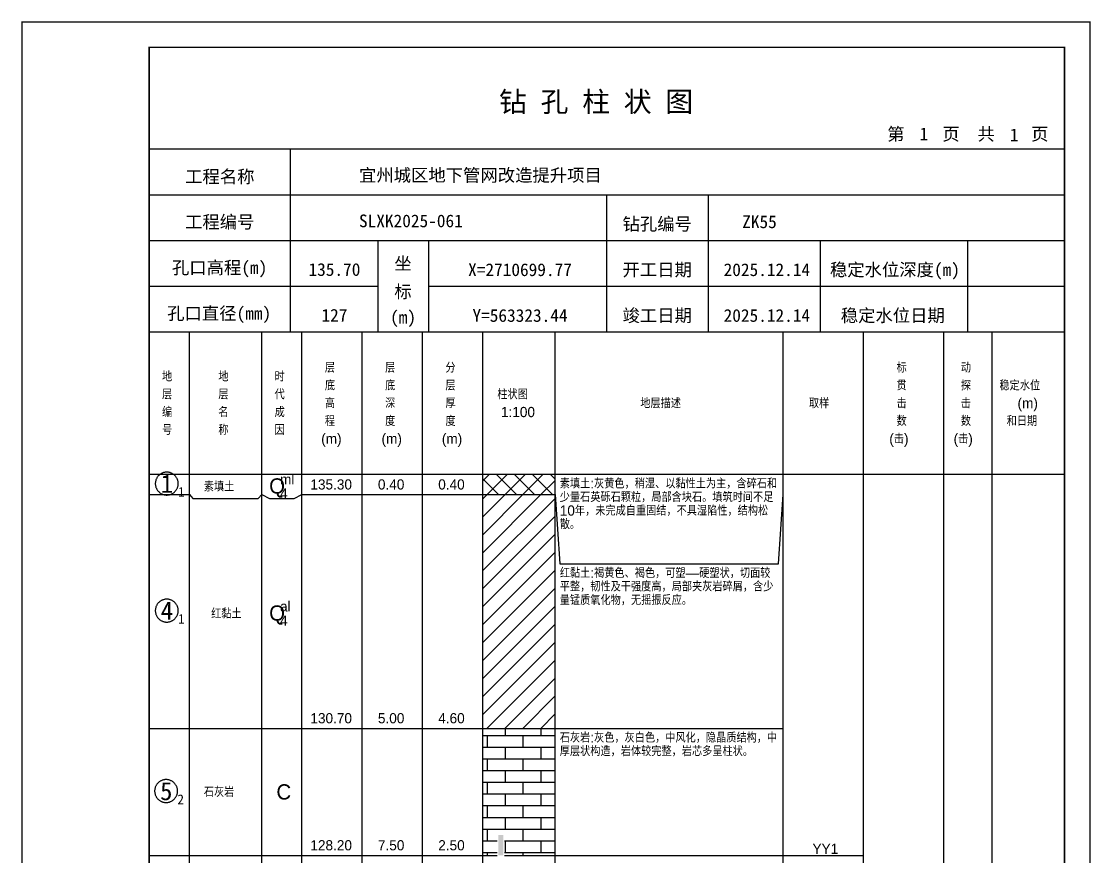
# Model space of a CAD drawing. Header units: millimetres. Extents: x 12489 to 89920, y 4630 to 4927.
# Drawn here: x 50329.3 to 50539.6, y 4762.5 to 4926.8 of the extents above; entities that cross this region are included whole.
import ezdxf
from ezdxf.enums import TextEntityAlignment as Align

# ---------------------------------------------------------------- set-up
doc = ezdxf.new("R2010")
doc.units = ezdxf.units.MM
doc.layers.add('ZZT_TC', color=7, linetype='Continuous')
doc.styles.add('成果图图块', font='', dxfattribs={"height": 2.5})
doc.styles.add('成果图模板', font='')
doc.styles.add('成果图模板标题', font='simhei.ttf')
doc.styles.add('成果图表体', font='Comfont.shx', dxfattribs={"height": 2, "bigfont": 'Hztxt12a.shx'})
doc.styles.get('成果图图块').set_extended_font_data('FangSong_GB2312')
doc.styles.get('成果图模板').set_extended_font_data('FangSong_GB2312')

# ---------------------------------------------------------------- blocks, each defined once
blk = doc.blocks.new('DCBH-1-1-1323', base_point=(0.3, -0.11))
at = {"layer": 'ZZT_TC', "color": 7}
blk.add_polyline3d([(-0.19, 2.31, 0), (-0.3, 2.31, 0), (-0.41, 2.3, 0), (-0.52, 2.29, 0), (-0.63, 2.27, 0), (-0.73, 2.24, 0), (-0.84, 2.21, 0), (-0.95, 2.18, 0), (-1.05, 2.14, 0), (-1.15, 2.09, 0), (-1.25, 2.04, 0), (-1.35, 1.99, 0), (-1.44, 1.93, 0), (-1.53, 1.87, 0), (-1.62, 1.8, 0), (-1.7, 1.73, 0), (-1.78, 1.65, 0), (-1.86, 1.57, 0), (-1.93, 1.49, 0), (-2, 1.4, 0), (-2.06, 1.31, 0), (-2.12, 1.22, 0), (-2.17, 1.12, 0), (-2.22, 1.02, 0), (-2.27, 0.92, 0), (-2.31, 0.82, 0), (-2.34, 0.71, 0), (-2.37, 0.61, 0), (-2.4, 0.5, 0), (-2.41, 0.39, 0), (-2.43, 0.28, 0), (-2.44, 0.17, 0), (-2.44, 0.06, 0), (-2.44, -0.05, 0), (-2.43, -0.16, 0), (-2.41, -0.27, 0), (-2.4, -0.38, 0), (-2.37, -0.49, 0), (-2.34, -0.6, 0), (-2.31, -0.7, 0), (-2.27, -0.8, 0), (-2.22, -0.9, 0), (-2.17, -1, 0), (-2.12, -1.1, 0), (-2.06, -1.19, 0), (-2, -1.28, 0), (-1.93, -1.37, 0), (-1.86, -1.45, 0), (-1.78, -1.53, 0), (-1.7, -1.61, 0), (-1.62, -1.68, 0), (-1.53, -1.75, 0), (-1.44, -1.81, 0), (-1.35, -1.87, 0), (-1.25, -1.93, 0), (-1.15, -1.98, 0), (-1.05, -2.02, 0), (-0.95, -2.06, 0), (-0.84, -2.1, 0), (-0.73, -2.13, 0), (-0.63, -2.15, 0), (-0.52, -2.17, 0), (-0.41, -2.18, 0), (-0.3, -2.19, 0), (-0.19, -2.19, 0), (-0.08, -2.19, 0), (0.03, -2.18, 0), (0.14, -2.17, 0), (0.25, -2.15, 0), (0.36, -2.13, 0), (0.47, -2.1, 0), (0.57, -2.06, 0), (0.67, -2.02, 0), (0.77, -1.98, 0), (0.87, -1.93, 0), (0.97, -1.87, 0), (1.06, -1.81, 0), (1.15, -1.75, 0), (1.24, -1.68, 0), (1.32, -1.61, 0), (1.4, -1.53, 0), (1.48, -1.45, 0), (1.55, -1.37, 0), (1.62, -1.28, 0), (1.68, -1.19, 0), (1.74, -1.1, 0), (1.8, -1, 0), (1.85, -0.9, 0), (1.89, -0.8, 0), (1.93, -0.7, 0), (1.97, -0.6, 0), (2, -0.49, 0), (2.02, -0.38, 0), (2.04, -0.27, 0), (2.05, -0.16, 0), (2.06, -0.05, 0), (2.06, 0.06, 0), (2.06, 0.17, 0), (2.05, 0.28, 0), (2.04, 0.39, 0), (2.02, 0.5, 0), (2, 0.61, 0), (1.97, 0.71, 0), (1.93, 0.82, 0), (1.89, 0.92, 0), (1.85, 1.02, 0), (1.8, 1.12, 0), (1.74, 1.22, 0), (1.68, 1.31, 0), (1.62, 1.4, 0), (1.55, 1.49, 0), (1.48, 1.57, 0), (1.4, 1.65, 0), (1.32, 1.73, 0), (1.24, 1.8, 0), (1.15, 1.87, 0), (1.06, 1.93, 0), (0.97, 1.99, 0), (0.87, 2.04, 0), (0.77, 2.09, 0), (0.67, 2.14, 0), (0.57, 2.18, 0), (0.47, 2.21, 0), (0.36, 2.24, 0), (0.25, 2.27, 0), (0.14, 2.29, 0), (0.03, 2.3, 0), (-0.08, 2.31, 0), (-0.19, 2.31, 0)], dxfattribs=at)
at = {"style": '成果图图块'}
blk.add_text('1', height=3.57, dxfattribs=at).set_placement((-0.16, -1.74), align=Align.CENTER)
blk.add_text('1', height=1.91, dxfattribs=at).set_placement((2.03, -2.53))
blk = doc.blocks.new('DCBH-1-1-1324', base_point=(0.3, -0.11))
at = {"layer": 'ZZT_TC', "color": 7}
blk.add_polyline3d([(-0.19, 2.31, 0), (-0.3, 2.31, 0), (-0.41, 2.3, 0), (-0.52, 2.29, 0), (-0.63, 2.27, 0), (-0.73, 2.24, 0), (-0.84, 2.21, 0), (-0.95, 2.18, 0), (-1.05, 2.14, 0), (-1.15, 2.09, 0), (-1.25, 2.04, 0), (-1.35, 1.99, 0), (-1.44, 1.93, 0), (-1.53, 1.87, 0), (-1.62, 1.8, 0), (-1.7, 1.73, 0), (-1.78, 1.65, 0), (-1.86, 1.57, 0), (-1.93, 1.49, 0), (-2, 1.4, 0), (-2.06, 1.31, 0), (-2.12, 1.22, 0), (-2.17, 1.12, 0), (-2.22, 1.02, 0), (-2.27, 0.92, 0), (-2.31, 0.82, 0), (-2.34, 0.71, 0), (-2.37, 0.61, 0), (-2.4, 0.5, 0), (-2.41, 0.39, 0), (-2.43, 0.28, 0), (-2.44, 0.17, 0), (-2.44, 0.06, 0), (-2.44, -0.05, 0), (-2.43, -0.16, 0), (-2.41, -0.27, 0), (-2.4, -0.38, 0), (-2.37, -0.49, 0), (-2.34, -0.6, 0), (-2.31, -0.7, 0), (-2.27, -0.8, 0), (-2.22, -0.9, 0), (-2.17, -1, 0), (-2.12, -1.1, 0), (-2.06, -1.19, 0), (-2, -1.28, 0), (-1.93, -1.37, 0), (-1.86, -1.45, 0), (-1.78, -1.53, 0), (-1.7, -1.61, 0), (-1.62, -1.68, 0), (-1.53, -1.75, 0), (-1.44, -1.81, 0), (-1.35, -1.87, 0), (-1.25, -1.93, 0), (-1.15, -1.98, 0), (-1.05, -2.02, 0), (-0.95, -2.06, 0), (-0.84, -2.1, 0), (-0.73, -2.13, 0), (-0.63, -2.15, 0), (-0.52, -2.17, 0), (-0.41, -2.18, 0), (-0.3, -2.19, 0), (-0.19, -2.19, 0), (-0.08, -2.19, 0), (0.03, -2.18, 0), (0.14, -2.17, 0), (0.25, -2.15, 0), (0.36, -2.13, 0), (0.47, -2.1, 0), (0.57, -2.06, 0), (0.67, -2.02, 0), (0.77, -1.98, 0), (0.87, -1.93, 0), (0.97, -1.87, 0), (1.06, -1.81, 0), (1.15, -1.75, 0), (1.24, -1.68, 0), (1.32, -1.61, 0), (1.4, -1.53, 0), (1.48, -1.45, 0), (1.55, -1.37, 0), (1.62, -1.28, 0), (1.68, -1.19, 0), (1.74, -1.1, 0), (1.8, -1, 0), (1.85, -0.9, 0), (1.89, -0.8, 0), (1.93, -0.7, 0), (1.97, -0.6, 0), (2, -0.49, 0), (2.02, -0.38, 0), (2.04, -0.27, 0), (2.05, -0.16, 0), (2.06, -0.05, 0), (2.06, 0.06, 0), (2.06, 0.17, 0), (2.05, 0.28, 0), (2.04, 0.39, 0), (2.02, 0.5, 0), (2, 0.61, 0), (1.97, 0.71, 0), (1.93, 0.82, 0), (1.89, 0.92, 0), (1.85, 1.02, 0), (1.8, 1.12, 0), (1.74, 1.22, 0), (1.68, 1.31, 0), (1.62, 1.4, 0), (1.55, 1.49, 0), (1.48, 1.57, 0), (1.4, 1.65, 0), (1.32, 1.73, 0), (1.24, 1.8, 0), (1.15, 1.87, 0), (1.06, 1.93, 0), (0.97, 1.99, 0), (0.87, 2.04, 0), (0.77, 2.09, 0), (0.67, 2.14, 0), (0.57, 2.18, 0), (0.47, 2.21, 0), (0.36, 2.24, 0), (0.25, 2.27, 0), (0.14, 2.29, 0), (0.03, 2.3, 0), (-0.08, 2.31, 0), (-0.19, 2.31, 0)], dxfattribs=at)
at = {"style": '成果图图块'}
blk.add_text('4', height=3.57, dxfattribs=at).set_placement((-0.16, -1.74), align=Align.CENTER)
blk.add_text('1', height=1.91, dxfattribs=at).set_placement((2.03, -2.53))
blk = doc.blocks.new('DCBH-1-1-1325', base_point=(0.43, -0.11))
at = {"layer": 'ZZT_TC', "color": 7}
blk.add_polyline3d([(-0.19, 2.31, 0), (-0.3, 2.31, 0), (-0.41, 2.3, 0), (-0.52, 2.29, 0), (-0.63, 2.27, 0), (-0.73, 2.24, 0), (-0.84, 2.21, 0), (-0.95, 2.18, 0), (-1.05, 2.14, 0), (-1.15, 2.09, 0), (-1.25, 2.04, 0), (-1.35, 1.99, 0), (-1.44, 1.93, 0), (-1.53, 1.87, 0), (-1.62, 1.8, 0), (-1.7, 1.73, 0), (-1.78, 1.65, 0), (-1.86, 1.57, 0), (-1.93, 1.49, 0), (-2, 1.4, 0), (-2.06, 1.31, 0), (-2.12, 1.22, 0), (-2.17, 1.12, 0), (-2.22, 1.02, 0), (-2.27, 0.92, 0), (-2.31, 0.82, 0), (-2.34, 0.71, 0), (-2.37, 0.61, 0), (-2.4, 0.5, 0), (-2.41, 0.39, 0), (-2.43, 0.28, 0), (-2.44, 0.17, 0), (-2.44, 0.06, 0), (-2.44, -0.05, 0), (-2.43, -0.16, 0), (-2.41, -0.27, 0), (-2.4, -0.38, 0), (-2.37, -0.49, 0), (-2.34, -0.6, 0), (-2.31, -0.7, 0), (-2.27, -0.8, 0), (-2.22, -0.9, 0), (-2.17, -1, 0), (-2.12, -1.1, 0), (-2.06, -1.19, 0), (-2, -1.28, 0), (-1.93, -1.37, 0), (-1.86, -1.45, 0), (-1.78, -1.53, 0), (-1.7, -1.61, 0), (-1.62, -1.68, 0), (-1.53, -1.75, 0), (-1.44, -1.81, 0), (-1.35, -1.87, 0), (-1.25, -1.93, 0), (-1.15, -1.98, 0), (-1.05, -2.02, 0), (-0.95, -2.06, 0), (-0.84, -2.1, 0), (-0.73, -2.13, 0), (-0.63, -2.15, 0), (-0.52, -2.17, 0), (-0.41, -2.18, 0), (-0.3, -2.19, 0), (-0.19, -2.19, 0), (-0.08, -2.19, 0), (0.03, -2.18, 0), (0.14, -2.17, 0), (0.25, -2.15, 0), (0.36, -2.13, 0), (0.47, -2.1, 0), (0.57, -2.06, 0), (0.67, -2.02, 0), (0.77, -1.98, 0), (0.87, -1.93, 0), (0.97, -1.87, 0), (1.06, -1.81, 0), (1.15, -1.75, 0), (1.24, -1.68, 0), (1.32, -1.61, 0), (1.4, -1.53, 0), (1.48, -1.45, 0), (1.55, -1.37, 0), (1.62, -1.28, 0), (1.68, -1.19, 0), (1.74, -1.1, 0), (1.8, -1, 0), (1.85, -0.9, 0), (1.89, -0.8, 0), (1.93, -0.7, 0), (1.97, -0.6, 0), (2, -0.49, 0), (2.02, -0.38, 0), (2.04, -0.27, 0), (2.05, -0.16, 0), (2.06, -0.05, 0), (2.06, 0.06, 0), (2.06, 0.17, 0), (2.05, 0.28, 0), (2.04, 0.39, 0), (2.02, 0.5, 0), (2, 0.61, 0), (1.97, 0.71, 0), (1.93, 0.82, 0), (1.89, 0.92, 0), (1.85, 1.02, 0), (1.8, 1.12, 0), (1.74, 1.22, 0), (1.68, 1.31, 0), (1.62, 1.4, 0), (1.55, 1.49, 0), (1.48, 1.57, 0), (1.4, 1.65, 0), (1.32, 1.73, 0), (1.24, 1.8, 0), (1.15, 1.87, 0), (1.06, 1.93, 0), (0.97, 1.99, 0), (0.87, 2.04, 0), (0.77, 2.09, 0), (0.67, 2.14, 0), (0.57, 2.18, 0), (0.47, 2.21, 0), (0.36, 2.24, 0), (0.25, 2.27, 0), (0.14, 2.29, 0), (0.03, 2.3, 0), (-0.08, 2.31, 0), (-0.19, 2.31, 0)], dxfattribs=at)
at = {"style": '成果图图块'}
blk.add_text('5', height=3.57, dxfattribs=at).set_placement((-0.16, -1.74), align=Align.CENTER)
blk.add_text('2', height=1.91, dxfattribs=at).set_placement((2.03, -2.53))
blk = doc.blocks.new('gkqy3.dwg', base_point=(0, -2))
blk.add_wipeout([(-0.7, -2.2), (0.7, -2.2), (0.7, 2.2), (-0.7, 2.2)])
at = {"color": 7}
blk.add_solid([(-0.5, -2), (0.5, -2), (-0.5, 2), (0.5, 2)], dxfattribs=at)
blk = doc.blocks.new('钻孔柱状图路桥昇龙制图梁世成校核莫家里.dwg173', base_point=(25, 236))
for p, q in [((52.82, 236), (52.82, 272)), ((25, 263), (205, 263)), ((115, 236), (115, 263)), ((135, 236), (135, 263)), ((25, 254), (205, 254)), ((70, 236), (70, 254)), ((80, 236), (80, 254)), ((157, 236), (157, 254)), ((185.95, 236), (185.95, 254)), ((25, 245), (70, 245)), ((80, 245), (205, 245))]:
    blk.add_line(p, q)
for points, const_width in [([(0, 0), (210, 0), (210, 297), (0, 297)], 0.25), ([(25, 5), (205, 5), (205, 292), (25, 292)], 0.3)]:
    blk.add_lwpolyline(points, close=True, dxfattribs=dict(const_width=const_width))
at = {"const_width": 0.3}
for points in [[(25, 272), (205, 272)], [(25, 236), (205, 236)]]:
    blk.add_lwpolyline(points, dxfattribs=at)
for s, height, style, p in [('钻 孔 柱 状 图', 4, '成果图模板标题', (93.8, 279.31)), ('第', 2.5, '成果图模板', (170.12, 273.7)), ('页', 2.5, '成果图模板', (180.96, 273.7)), ('共', 2.5, '成果图模板', (187.88, 273.7)), ('页', 2.5, '成果图模板', (198.44, 273.7)), ('工程名称', 2.5, '成果图模板', (32.07, 265.32)), ('宜州城区地下管网改造提升项目', 2.5, '成果图模板', (66.26, 265.61)), ('工程编号', 2.5, '成果图模板', (32.05, 256.41)), ('SLXK2025-061', 2.5, '成果图模板', (66.26, 256.61)), ('钻孔编号', 2.5, '成果图模板', (118.08, 256)), ('ZK55', 2.5, '成果图模板', (141.61, 256.43)), ('孔口高程(m)', 2.5, '成果图模板', (29.48, 247.41)), ('坐', 2.5, '成果图模板', (73.21, 248.24)), ('开工日期', 2.5, '成果图模板', (118.08, 247)), ('稳定水位深度(m)', 2.5, '成果图模板', (158.86, 247)), ('标', 2.5, '成果图模板', (73.21, 242.7)), ('孔口直径(mm)', 2.5, '成果图模板', (28.54, 238.41)), ('(m) ', 2.5, '成果图模板', (72.38, 237.65)), ('竣工日期', 2.5, '成果图模板', (118.08, 238)), ('稳定水位日期', 2.5, '成果图模板', (160.99, 238))]:
    blk.add_text(s, height=height, dxfattribs=dict(style=style)).set_placement(p)
at = {"style": '成果图模板'}
for s, p in [('1', (177.35, 273.74)), ('1', (195.08, 273.53)), ('135.70', (61.43, 247.04)), ('X=2710699.77', (97.92, 247)), ('2025.12.14', (146.46, 247)), ('127', (61.43, 238.04)), ('Y=563323.44', (97.92, 238)), ('2025.12.14', (146.46, 238))]:
    blk.add_text(s, height=2.5, dxfattribs=at).set_placement(p, align=Align.CENTER)

msp = doc.modelspace()

# ---------------------------------------------------------------- hatches: boundary and pattern name
at = {"linetype": 'Continuous'}
h = msp.add_hatch(dxfattribs=at)
h.set_pattern_fill('GKSTT', scale=0.5, style=0, pattern_type=2)
h.set_pattern_definition([(45, (0, 0), (-1.76776695, 1.76776695), []), (135, (0, 0), (-1.76776695, -1.76776695), [])])
h.paths.add_polyline_path([(50420.06, 4833.71), (50434.29, 4833.71), (50434.29, 4837.71), (50420.06, 4837.71)])
h = msp.add_hatch(dxfattribs=at)
h.set_pattern_fill('GKNXT', scale=0.5, style=0, pattern_type=2)
h.set_pattern_definition([(45, (0, 0), (-1.76776695, 1.76776695), [])])
h.paths.add_polyline_path([(50420.06, 4787.71), (50434.29, 4787.71), (50434.29, 4833.71), (50420.06, 4833.71)])
h = msp.add_hatch(dxfattribs=at)
h.set_pattern_fill('GKSHY', scale=0.5, style=0, pattern_type=2)
h.set_pattern_definition([(0, (0, 0), (0, 2.3), []), (90, (0, 0), (-3.5, 2.3), [2.3, -2.3])])
h.paths.add_polyline_path([(50420.06, 4762.71), (50434.29, 4762.71), (50434.29, 4787.71), (50420.06, 4787.71)])

# ---------------------------------------------------------------- linework, layer by layer
at = {"color": 0}
for p, q in [((50354.45, 4837.71), (50362.35, 4837.71)), ((50354.45, 4833.71), (50354.45, 4837.71)), ((50362.35, 4833.71), (50362.35, 4837.71)), ((50354.45, 4833.71), (50362.35, 4833.71)), ((50354.45, 4833.71), (50362.35, 4833.71)), ((50354.45, 4787.71), (50354.45, 4833.71)), ((50362.35, 4787.71), (50362.35, 4833.71)), ((50354.45, 4787.71), (50362.35, 4787.71)), ((50354.45, 4787.71), (50362.35, 4787.71)), ((50354.45, 4762.71), (50354.45, 4787.71)), ((50362.35, 4762.71), (50362.35, 4787.71)), ((50354.45, 4762.71), (50362.35, 4762.71))]:
    msp.add_line(p, q, dxfattribs=at)
for points in [[(50354.45, 4865.71), (50362.35, 4865.71)], [(50354.45, 4837.71), (50354.45, 4865.71)], [(50362.35, 4837.71), (50362.35, 4865.71)], [(50362.35, 4865.71), (50376.58, 4865.71)], [(50362.35, 4837.71), (50362.35, 4865.71)], [(50376.58, 4837.71), (50376.58, 4865.71)], [(50376.58, 4865.71), (50384.49, 4865.71)], [(50376.58, 4837.71), (50376.58, 4865.71)], [(50384.49, 4837.71), (50384.49, 4865.71)], [(50384.49, 4865.71), (50396.35, 4865.71)], [(50384.49, 4837.71), (50384.49, 4865.71)], [(50396.35, 4837.71), (50396.35, 4865.71)], [(50396.35, 4865.71), (50408.2, 4865.71)], [(50396.35, 4837.71), (50396.35, 4865.71)], [(50408.2, 4837.71), (50408.2, 4865.71)], [(50408.2, 4865.71), (50420.06, 4865.71)], [(50408.2, 4837.71), (50408.2, 4865.71)], [(50420.06, 4837.71), (50420.06, 4865.71)], [(50420.06, 4865.71), (50434.29, 4865.71)], [(50420.06, 4837.71), (50420.06, 4865.71)], [(50434.29, 4837.71), (50434.29, 4865.71)], [(50434.29, 4865.71), (50479.11, 4865.71)], [(50434.29, 4837.71), (50434.29, 4865.71)], [(50479.11, 4837.71), (50479.11, 4865.71)], [(50479.11, 4865.71), (50494.92, 4865.71)], [(50479.11, 4837.71), (50479.11, 4865.71)], [(50494.92, 4837.71), (50494.92, 4865.71)], [(50494.92, 4865.71), (50510.73, 4865.71)], [(50494.92, 4837.71), (50494.92, 4865.71)], [(50510.73, 4837.71), (50510.73, 4865.71)], [(50510.73, 4865.71), (50520.22, 4865.71)], [(50510.73, 4837.71), (50510.73, 4865.71)], [(50520.22, 4837.71), (50520.22, 4865.71)], [(50520.22, 4865.71), (50534.45, 4865.71)], [(50520.22, 4837.71), (50520.22, 4865.71)], [(50534.45, 4837.71), (50534.45, 4865.71)], [(50354.45, 4837.71), (50362.35, 4837.71)], [(50354.45, 4643.71), (50354.45, 4837.71)], [(50354.45, 4837.71), (50362.35, 4837.71)], [(50362.35, 4643.71), (50362.35, 4837.71)], [(50362.35, 4837.71), (50376.58, 4837.71)], [(50362.35, 4643.71), (50362.35, 4837.71)], [(50362.35, 4837.71), (50376.58, 4837.71)], [(50362.35, 4833.71), (50362.35, 4837.71)], [(50376.58, 4643.71), (50376.58, 4837.71)], [(50376.58, 4833.71), (50376.58, 4837.71)], [(50376.58, 4837.71), (50384.49, 4837.71)], [(50376.58, 4643.71), (50376.58, 4837.71)], [(50376.58, 4837.71), (50384.49, 4837.71)], [(50376.58, 4832.91), (50376.58, 4837.71)], [(50384.49, 4643.71), (50384.49, 4837.71)], [(50384.49, 4832.91), (50384.49, 4837.71)], [(50384.49, 4837.71), (50396.35, 4837.71)], [(50384.49, 4643.71), (50384.49, 4837.71)], [(50384.49, 4837.71), (50396.35, 4837.71)], [(50384.49, 4837.71), (50396.35, 4837.71)], [(50384.49, 4833.71), (50384.49, 4837.71)], [(50396.35, 4643.71), (50396.35, 4837.71)], [(50396.35, 4833.71), (50396.35, 4837.71)], [(50396.35, 4837.71), (50408.2, 4837.71)], [(50396.35, 4643.71), (50396.35, 4837.71)], [(50396.35, 4837.71), (50408.2, 4837.71)], [(50396.35, 4837.71), (50408.2, 4837.71)], [(50396.35, 4833.71), (50396.35, 4837.71)], [(50408.2, 4643.71), (50408.2, 4837.71)], [(50408.2, 4833.71), (50408.2, 4837.71)], [(50408.2, 4837.71), (50420.06, 4837.71)], [(50408.2, 4643.71), (50408.2, 4837.71)], [(50408.2, 4837.71), (50420.06, 4837.71)], [(50408.2, 4837.71), (50420.06, 4837.71)], [(50408.2, 4833.71), (50408.2, 4837.71)], [(50420.06, 4643.71), (50420.06, 4837.71)], [(50420.06, 4833.71), (50420.06, 4837.71)], [(50420.06, 4837.71), (50434.29, 4837.71)], [(50420.06, 4643.71), (50420.06, 4837.71)], [(50420.06, 4837.71), (50434.29, 4837.71)], [(50434.29, 4643.71), (50434.29, 4837.71)], [(50434.29, 4837.71), (50479.11, 4837.71)], [(50434.29, 4643.71), (50434.29, 4837.71)], [(50434.29, 4837.71), (50479.11, 4837.71)], [(50434.29, 4833.71), (50434.29, 4837.71)], [(50479.11, 4643.71), (50479.11, 4837.71)], [(50479.11, 4833.71), (50479.11, 4837.71)], [(50479.11, 4837.71), (50494.92, 4837.71)], [(50479.11, 4643.71), (50479.11, 4837.71)], [(50479.11, 4837.71), (50494.92, 4837.71)], [(50494.92, 4643.71), (50494.92, 4837.71)], [(50494.92, 4837.71), (50510.73, 4837.71)], [(50494.92, 4643.71), (50494.92, 4837.71)], [(50494.92, 4837.71), (50510.73, 4837.71)], [(50510.73, 4643.71), (50510.73, 4837.71)], [(50510.73, 4837.71), (50520.22, 4837.71)], [(50510.73, 4643.71), (50510.73, 4837.71)], [(50510.73, 4837.71), (50520.22, 4837.71)], [(50520.22, 4643.71), (50520.22, 4837.71)], [(50520.22, 4837.71), (50534.45, 4837.71)], [(50520.22, 4643.71), (50520.22, 4837.71)], [(50520.22, 4837.71), (50534.45, 4837.71)], [(50534.45, 4643.71), (50534.45, 4837.71)], [(50362.35, 4833.71), (50363.06, 4832.91)], [(50362.35, 4787.71), (50362.35, 4833.71)], [(50375.87, 4832.91), (50376.58, 4833.71)], [(50376.58, 4787.71), (50376.58, 4833.71)], [(50376.58, 4833.71), (50378.08, 4832.91)], [(50382.99, 4832.91), (50384.49, 4833.71)], [(50384.49, 4833.71), (50396.35, 4833.71)], [(50384.49, 4833.71), (50396.35, 4833.71)], [(50384.49, 4787.71), (50384.49, 4833.71)], [(50396.35, 4787.71), (50396.35, 4833.71)], [(50396.35, 4833.71), (50408.2, 4833.71)], [(50396.35, 4833.71), (50408.2, 4833.71)], [(50396.35, 4787.71), (50396.35, 4833.71)], [(50408.2, 4787.71), (50408.2, 4833.71)], [(50408.2, 4833.71), (50420.06, 4833.71)], [(50408.2, 4833.71), (50420.06, 4833.71)], [(50408.2, 4787.71), (50408.2, 4833.71)], [(50420.06, 4787.71), (50420.06, 4833.71)], [(50434.29, 4833.71), (50435.19, 4820.11)], [(50434.29, 4787.71), (50434.29, 4833.71)], [(50478.22, 4820.11), (50479.11, 4833.71)], [(50479.11, 4787.71), (50479.11, 4833.71)], [(50363.06, 4832.91), (50375.87, 4832.91)], [(50376.58, 4787.71), (50376.58, 4832.91)], [(50378.08, 4832.91), (50382.99, 4832.91)], [(50384.49, 4787.71), (50384.49, 4832.91)], [(50435.19, 4820.11), (50478.22, 4820.11)], [(50362.35, 4787.71), (50376.58, 4787.71)], [(50362.35, 4787.71), (50376.58, 4787.71)], [(50362.35, 4762.71), (50362.35, 4787.71)], [(50376.58, 4762.71), (50376.58, 4787.71)], [(50376.58, 4787.71), (50384.49, 4787.71)], [(50376.58, 4787.71), (50384.49, 4787.71)], [(50376.58, 4762.71), (50376.58, 4787.71)], [(50384.49, 4762.71), (50384.49, 4787.71)], [(50384.49, 4787.71), (50396.35, 4787.71)], [(50384.49, 4787.71), (50396.35, 4787.71)], [(50384.49, 4762.71), (50384.49, 4787.71)], [(50396.35, 4762.71), (50396.35, 4787.71)], [(50396.35, 4787.71), (50408.2, 4787.71)], [(50396.35, 4787.71), (50408.2, 4787.71)], [(50396.35, 4762.71), (50396.35, 4787.71)], [(50408.2, 4762.71), (50408.2, 4787.71)], [(50408.2, 4787.71), (50420.06, 4787.71)], [(50408.2, 4787.71), (50420.06, 4787.71)], [(50408.2, 4762.71), (50408.2, 4787.71)], [(50420.06, 4762.71), (50420.06, 4787.71)], [(50434.29, 4787.71), (50479.11, 4787.71)], [(50434.29, 4787.71), (50479.11, 4787.71)], [(50434.29, 4762.71), (50434.29, 4787.71)], [(50479.11, 4762.71), (50479.11, 4787.71)], [(50362.35, 4762.71), (50376.58, 4762.71)], [(50376.58, 4762.71), (50384.49, 4762.71)], [(50384.49, 4762.71), (50396.35, 4762.71)], [(50396.35, 4762.71), (50408.2, 4762.71)], [(50408.2, 4762.71), (50420.06, 4762.71)], [(50434.29, 4762.71), (50479.11, 4762.71)], [(50479.11, 4762.71), (50494.92, 4762.71)]]:
    msp.add_lwpolyline(points, dxfattribs=at)
at = {"color": 7, "flags": 128}
for points in [[(50420.06, 4833.71), (50434.29, 4833.71)], [(50420.06, 4787.71), (50434.29, 4787.71)], [(50420.06, 4762.71), (50434.29, 4762.71)]]:
    msp.add_lwpolyline(points, dxfattribs=at)

# ---------------------------------------------------------------- block references
for name, p in [('DCBH-1-1-1323', (50358.4, 4835.71)), ('DCBH-1-1-1324', (50358.4, 4810.71)), ('DCBH-1-1-1325', (50358.4, 4775.21))]:
    msp.add_blockref(name, p)

# ---------------------------------------------------------------- texts
at = {"color": 0, "style": '成果图表体'}
for s, height, p in [('层', 2, (50389, 4857.71)), ('层', 2, (50400.85, 4857.71)), ('分', 2, (50412.71, 4857.71)), ('标', 2, (50501.41, 4857.71)), ('动', 2, (50514.05, 4857.71)), ('地', 2, (50356.98, 4855.96)), ('地', 2, (50368.05, 4855.96)), ('时', 2, (50379.11, 4855.96)), ('底', 2, (50389, 4854.21)), ('底', 2, (50400.85, 4854.21)), ('层', 2, (50412.71, 4854.21)), ('贯', 2, (50501.41, 4854.21)), ('探', 2, (50514.05, 4854.21)), ('稳定水位', 2, (50521.65, 4854.21)), ('层', 2, (50356.98, 4852.46)), ('层', 2, (50368.05, 4852.46)), ('代', 2, (50379.11, 4852.46)), ('高', 2, (50389, 4850.71)), ('深', 2, (50400.85, 4850.71)), ('厚', 2, (50412.71, 4850.71)), ('柱状图', 2, (50422.91, 4852.46)), ('地层描述', 2, (50451.02, 4850.71)), ('取样', 2, (50484.18, 4850.71)), ('击', 2, (50501.41, 4850.71)), ('击', 2, (50514.05, 4850.71)), ('(m)', 2, (50525.2, 4850.71)), ('编', 2, (50356.98, 4848.96)), ('名', 2, (50368.05, 4848.96)), ('成', 2, (50379.11, 4848.96)), ('1:100', 2, (50423.62, 4848.96)), ('程', 2, (50389, 4847.21)), ('度', 2, (50400.85, 4847.21)), ('度', 2, (50412.71, 4847.21)), ('数', 2, (50501.41, 4847.21)), ('数', 2, (50514.05, 4847.21)), ('和日期', 2, (50523.07, 4847.21)), ('号', 2, (50356.98, 4845.46)), ('称', 2, (50368.05, 4845.46)), ('因', 2, (50379.11, 4845.46)), ('(m)', 2, (50388.28, 4843.71)), ('(m)', 2, (50400.14, 4843.71)), ('(m)', 2, (50412, 4843.71)), ('(击)', 2, (50499.99, 4843.71)), ('(击)', 2, (50512.63, 4843.71)), ('素填土', 2, (50365.2, 4834.31)), ('Q', 3, (50378.05, 4833.91)), ('ml', 2, (50380.18, 4835.71)), ('135.30', 2, (50386.15, 4834.71)), ('0.40', 2, (50399.43, 4834.71)), ('0.40', 2, (50411.29, 4834.71)), ('4', 2, (50380.18, 4832.91)), ('al', 2, (50380.18, 4810.71)), ('红黏土', 2, (50366.63, 4809.31)), ('Q', 3, (50378.05, 4808.91)), ('4', 2, (50380.18, 4807.91)), ('130.70', 2, (50386.15, 4788.71)), ('5.00', 2, (50399.43, 4788.71)), ('4.60', 2, (50411.29, 4788.71)), ('石灰岩', 2, (50365.2, 4774.21)), ('C', 3, (50379.47, 4773.71)), ('128.20', 2, (50386.15, 4763.71)), ('7.50', 2, (50399.43, 4763.71)), ('2.50', 2, (50411.29, 4763.71)), ('YY1', 2, (50484.89, 4763.01))]:
    msp.add_text(s, height=height, dxfattribs=at).set_placement(p)
at = {"color": 0, "char_height": 2, "width": 43.0292, "attachment_point": 1, "line_spacing_factor": 0.8, "style": '成果图表体'}
for s, insert in [('素填土:灰黄色，稍湿、以黏性土为主，含碎石和少量石英砾石颗粒，局部含块石。填筑时间不足10年，未完成自重固结，不具湿陷性，结构松散。', (50435.19, 4836.91)), ('红黏土:褐黄色、褐色，可塑—硬塑状，切面较平整，韧性及干强度高，局部夹灰岩碎屑，含少量锰质氧化物，无摇振反应。', (50435.19, 4819.31)), ('石灰岩:灰色，灰白色，中风化，隐晶质结构，中厚层状构造，岩体较完整，岩芯多呈柱状。', (50435.19, 4786.91))]:
    msp.add_mtext(s, dxfattribs=dict(at, insert=insert))

# ---------------------------------------------------------------- next in the draw order: block references
msp.add_blockref('gkqy3.dwg', (50423.62, 4762.71))

# ---------------------------------------------------------------- next in the draw order: block references
msp.add_blockref('钻孔柱状图路桥昇龙制图梁世成校核莫家里.dwg173', (50354.45, 4865.71))

doc.saveas('drawing.dxf')
